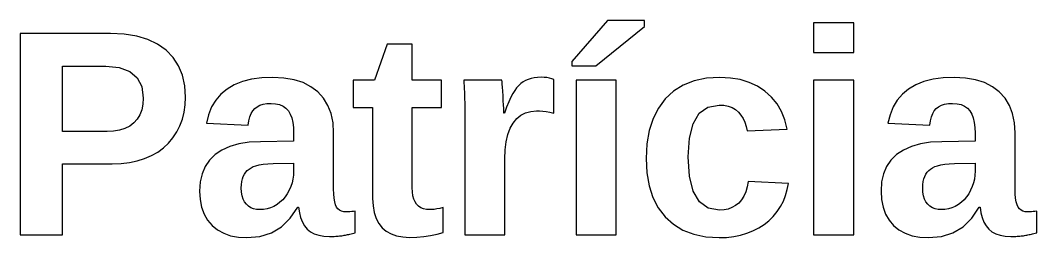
# Model space of a CAD drawing. Header units: metres. Extents: x 19 to 251, y 33 to 186.
# Drawn here: x 88.35 to 117.36, y 92.55 to 98.74 of the extents above; entities that cross this region are included whole.
import ezdxf

# ---------------------------------------------------------------- set-up
doc = ezdxf.new("R2010")
doc.units = ezdxf.units.M

msp = doc.modelspace()

# ---------------------------------------------------------------- linework, layer by layer
for p, q in [((105.118, 98.7447), (104.092, 97.5729)), ((106.167, 98.7447), (105.118, 98.7447)), ((106.167, 98.5698), (106.167, 98.7447)), ((112.141, 98.6715), (110.997, 98.6715)), ((110.997, 98.6715), (110.997, 97.8293)), ((112.141, 97.8293), (112.141, 98.6715)), ((90.9305, 98.3664), (88.3549, 98.3664)), ((88.3549, 98.3664), (88.3549, 92.6335)), ((91.3233, 98.3474), (90.9305, 98.3664)), ((91.6782, 98.2905), (91.3233, 98.3474)), ((104.784, 97.4468), (106.167, 98.5698)), ((91.9951, 98.1957), (91.6782, 98.2905)), ((92.2741, 98.063), (91.9951, 98.1957)), ((92.5152, 97.8924), (92.2741, 98.063)), ((98.8257, 98.0694), (98.4676, 97.0359)), ((99.5418, 98.0694), (98.8257, 98.0694)), ((99.5418, 97.0359), (99.5418, 98.0694)), ((92.7152, 97.6871), (92.5152, 97.8924)), ((110.997, 97.8293), (112.141, 97.8293)), ((92.8707, 97.4503), (92.7152, 97.6871)), ((104.092, 97.5729), (104.092, 97.4468)), ((89.5553, 95.5752), (89.5553, 97.4346)), ((89.5553, 97.4346), (90.7962, 97.4346)), ((90.7962, 97.4346), (91.18, 97.3985)), ((91.18, 97.3985), (91.4785, 97.2901)), ((91.4785, 97.2901), (91.6917, 97.1094)), ((92.9818, 97.1822), (92.8707, 97.4503)), ((93.0484, 96.8826), (92.9818, 97.1822)), ((104.092, 97.4468), (104.784, 97.4468)), ((91.6917, 97.1094), (91.8196, 96.8565)), ((94.4621, 96.905), (94.257, 96.7856)), ((94.6951, 96.9978), (94.4621, 96.905)), ((94.9559, 97.0642), (94.6951, 96.9978)), ((95.2445, 97.104), (94.9559, 97.0642)), ((95.561, 97.1172), (95.2445, 97.104)), ((95.8793, 97.1008), (95.561, 97.1172)), ((96.1671, 97.0515), (95.8793, 97.1008)), ((96.4242, 96.9693), (96.1671, 97.0515)), ((96.6508, 96.8542), (96.4242, 96.9693)), ((98.4676, 97.0359), (97.8532, 97.0359)), ((97.8532, 97.0359), (97.8532, 96.2628)), ((100.376, 97.0359), (99.5418, 97.0359)), ((100.376, 96.2628), (100.376, 97.0359)), ((102.101, 97.0359), (101.011, 97.0359)), ((101.011, 97.0359), (101.016, 96.9588)), ((101.016, 96.9588), (101.02, 96.8774)), ((102.106, 96.9946), (102.101, 97.0359)), ((102.112, 96.9295), (102.106, 96.9946)), ((102.119, 96.8404), (102.112, 96.9295)), ((102.641, 96.9409), (102.579, 96.8848)), ((102.707, 96.9892), (102.641, 96.9409)), ((102.777, 97.0298), (102.707, 96.9892)), ((102.852, 97.0627), (102.777, 97.0298)), ((102.934, 97.0883), (102.852, 97.0627)), ((103.024, 97.1067), (102.934, 97.0883)), ((103.12, 97.1176), (103.024, 97.1067)), ((103.224, 97.1213), (103.12, 97.1176)), ((103.309, 97.1189), (103.224, 97.1213)), ((103.386, 97.1115), (103.309, 97.1189)), ((103.457, 97.0993), (103.386, 97.1115)), ((103.521, 97.0823), (103.457, 97.0993)), ((103.578, 97.0603), (103.521, 97.0823)), ((103.578, 96.1041), (103.578, 97.0603)), ((105.362, 97.0359), (104.218, 97.0359)), ((104.218, 97.0359), (104.218, 92.6335)), ((105.362, 92.6335), (105.362, 97.0359)), ((107.277, 96.8983), (107.002, 96.7279)), ((107.589, 97.0199), (107.277, 96.8983)), ((107.937, 97.0929), (107.589, 97.0199)), ((108.323, 97.1172), (107.937, 97.0929)), ((108.623, 97.1016), (108.323, 97.1172)), ((108.901, 97.0547), (108.623, 97.1016)), ((109.159, 96.9766), (108.901, 97.0547)), ((109.394, 96.8672), (109.159, 96.9766)), ((112.141, 97.0359), (110.997, 97.0359)), ((110.997, 97.0359), (110.997, 92.6335)), ((112.141, 92.6335), (112.141, 97.0359)), ((113.913, 96.905), (113.708, 96.7856)), ((114.146, 96.9978), (113.913, 96.905)), ((114.407, 97.0642), (114.146, 96.9978)), ((114.695, 97.104), (114.407, 97.0642)), ((115.012, 97.1172), (114.695, 97.104)), ((115.33, 97.1008), (115.012, 97.1172)), ((115.618, 97.0515), (115.33, 97.1008)), ((115.875, 96.9693), (115.618, 97.0515)), ((116.102, 96.8542), (115.875, 96.9693)), ((91.8196, 96.8565), (91.8622, 96.5313)), ((93.0706, 96.5517), (93.0484, 96.8826)), ((94.0805, 96.6405), (93.9334, 96.4706)), ((94.257, 96.7856), (94.0805, 96.6405)), ((96.8467, 96.7063), (96.6508, 96.8542)), ((97.0093, 96.5281), (96.8467, 96.7063)), ((101.02, 96.8774), (101.025, 96.7915)), ((101.025, 96.7915), (101.029, 96.7013)), ((101.029, 96.7013), (101.033, 96.6066)), ((101.033, 96.6066), (101.037, 96.505)), ((102.126, 96.7273), (102.119, 96.8404)), ((102.134, 96.5904), (102.126, 96.7273)), ((102.414, 96.6624), (102.357, 96.5537)), ((102.467, 96.749), (102.414, 96.6624)), ((102.521, 96.8208), (102.467, 96.749)), ((102.579, 96.8848), (102.521, 96.8208)), ((107.002, 96.7279), (106.764, 96.509)), ((109.608, 96.7266), (109.394, 96.8672)), ((109.797, 96.5585), (109.608, 96.7266)), ((113.531, 96.6405), (113.384, 96.4706)), ((113.708, 96.7856), (113.531, 96.6405)), ((116.298, 96.7063), (116.102, 96.8542)), ((116.46, 96.5281), (116.298, 96.7063)), ((91.8515, 96.3545), (91.8193, 96.1951)), ((91.8622, 96.5313), (91.8515, 96.3545)), ((93.0303, 96.1279), (93.0606, 96.3351)), ((93.0606, 96.3351), (93.0706, 96.5517)), ((93.9334, 96.4706), (93.8159, 96.2757)), ((95.1125, 96.2843), (95.1921, 96.3248)), ((95.1921, 96.3248), (95.2853, 96.3537)), ((95.2853, 96.3537), (95.392, 96.371)), ((95.392, 96.371), (95.5122, 96.3768)), ((95.5122, 96.3768), (95.6413, 96.3684)), ((95.6413, 96.3684), (95.755, 96.3432)), ((95.755, 96.3432), (95.8535, 96.3013)), ((97.1358, 96.3222), (97.0093, 96.5281)), ((97.2261, 96.0887), (97.1358, 96.3222)), ((101.037, 96.505), (101.04, 96.3938)), ((101.04, 96.3938), (101.042, 96.2729)), ((102.141, 96.4515), (102.134, 96.5904)), ((102.147, 96.3326), (102.141, 96.4515)), ((102.151, 96.2337), (102.147, 96.3326)), ((102.298, 96.4231), (102.236, 96.2705)), ((102.357, 96.5537), (102.298, 96.4231)), ((106.764, 96.509), (106.567, 96.2464)), ((107.98, 96.2729), (108.298, 96.332)), ((108.298, 96.332), (108.435, 96.324)), ((108.435, 96.324), (108.559, 96.2998)), ((109.955, 96.3666), (109.797, 96.5585)), ((110.082, 96.151), (109.955, 96.3666)), ((113.384, 96.4706), (113.267, 96.2757)), ((114.563, 96.2843), (114.643, 96.3248)), ((114.643, 96.3248), (114.736, 96.3537)), ((114.736, 96.3537), (114.843, 96.371)), ((114.843, 96.371), (114.963, 96.3768)), ((114.963, 96.3768), (115.092, 96.3684)), ((115.092, 96.3684), (115.206, 96.3432)), ((115.206, 96.3432), (115.304, 96.3013)), ((116.587, 96.3222), (116.46, 96.5281)), ((116.677, 96.0887), (116.587, 96.3222)), ((91.7656, 96.0531), (91.6904, 95.9285)), ((91.8193, 96.1951), (91.7656, 96.0531)), ((92.9798, 95.9302), (93.0303, 96.1279)), ((93.7277, 96.0559), (93.6691, 95.8112)), ((93.8159, 96.2757), (93.7277, 96.0559)), ((94.9084, 95.9909), (94.9454, 96.0865)), ((94.9454, 96.0865), (94.9914, 96.1669)), ((94.9914, 96.1669), (95.0463, 96.2323)), ((95.0463, 96.2323), (95.1125, 96.2843)), ((95.8535, 96.3013), (95.9366, 96.2426)), ((95.9366, 96.2426), (96.0045, 96.1672)), ((96.0045, 96.1672), (96.0587, 96.0745)), ((96.0587, 96.0745), (96.1009, 95.9641)), ((97.2803, 95.8275), (97.2261, 96.0887)), ((97.8532, 96.2628), (98.4107, 96.2628)), ((98.4107, 96.2628), (98.4107, 93.6669)), ((99.5418, 93.9762), (99.5418, 96.2628)), ((99.5418, 96.2628), (100.376, 96.2628)), ((101.042, 96.2729), (101.043, 96.1425)), ((101.043, 96.1425), (101.043, 96.0024)), ((102.153, 96.1548), (102.151, 96.2337)), ((102.154, 96.096), (102.153, 96.1548)), ((102.17, 96.096), (102.154, 96.096)), ((102.236, 96.2705), (102.17, 96.096)), ((102.527, 95.9438), (102.645, 96.0406)), ((102.645, 96.0406), (102.778, 96.1098)), ((102.778, 96.1098), (102.927, 96.1513)), ((102.927, 96.1513), (103.09, 96.1651)), ((103.09, 96.1651), (103.177, 96.1627)), ((103.177, 96.1627), (103.27, 96.1554)), ((103.27, 96.1554), (103.367, 96.1432)), ((103.367, 96.1432), (103.47, 96.1261)), ((103.47, 96.1261), (103.578, 96.1041)), ((106.567, 96.2464), (106.413, 95.9452)), ((107.557, 95.8003), (107.733, 96.0957)), ((107.733, 96.0957), (107.98, 96.2729)), ((108.559, 96.2998), (108.669, 96.2595)), ((108.669, 96.2595), (108.767, 96.2031)), ((108.767, 96.2031), (108.852, 96.1306)), ((108.852, 96.1306), (108.924, 96.0446)), ((108.924, 96.0446), (108.984, 95.9476)), ((110.18, 95.9116), (110.082, 96.151)), ((113.179, 96.0559), (113.12, 95.8112)), ((113.267, 96.2757), (113.179, 96.0559)), ((114.359, 95.9909), (114.396, 96.0865)), ((114.396, 96.0865), (114.442, 96.1669)), ((114.442, 96.1669), (114.497, 96.2323)), ((114.497, 96.2323), (114.563, 96.2843)), ((115.304, 96.3013), (115.388, 96.2426)), ((115.388, 96.2426), (115.455, 96.1672)), ((115.455, 96.1672), (115.51, 96.0745)), ((115.51, 96.0745), (115.552, 95.9641)), ((116.731, 95.8275), (116.677, 96.0887)), ((91.4771, 95.7327), (91.3424, 95.6638)), ((91.5937, 95.8214), (91.4771, 95.7327)), ((91.6904, 95.9285), (91.5937, 95.8214)), ((92.8183, 95.563), (92.9092, 95.7419)), ((92.9092, 95.7419), (92.9798, 95.9302)), ((93.6691, 95.8112), (94.8612, 95.7542)), ((94.8612, 95.7542), (94.8803, 95.8801)), ((94.8803, 95.8801), (94.9084, 95.9909)), ((96.1009, 95.9641), (96.131, 95.8359)), ((96.131, 95.8359), (96.149, 95.69)), ((97.2984, 95.5386), (97.2803, 95.8275)), ((101.043, 96.0024), (101.043, 92.6335)), ((102.339, 95.6676), (102.425, 95.8193)), ((102.425, 95.8193), (102.527, 95.9438)), ((106.413, 95.9452), (106.303, 95.6055)), ((107.451, 95.3868), (107.557, 95.8003)), ((108.984, 95.9476), (109.033, 95.8398)), ((109.033, 95.8398), (109.07, 95.7211)), ((110.247, 95.6484), (110.18, 95.9116)), ((113.12, 95.8112), (114.312, 95.7542)), ((114.312, 95.7542), (114.331, 95.8801)), ((114.331, 95.8801), (114.359, 95.9909)), ((115.552, 95.9641), (115.582, 95.8359)), ((115.582, 95.8359), (115.6, 95.69)), ((116.749, 95.5386), (116.731, 95.8275)), ((90.8288, 95.5752), (89.5553, 95.5752)), ((91.0182, 95.585), (90.8288, 95.5752)), ((91.1894, 95.6146), (91.0182, 95.585)), ((91.3424, 95.6638), (91.1894, 95.6146)), ((92.7087, 95.3967), (92.8183, 95.563)), ((96.149, 95.69), (96.1551, 95.5264)), ((96.1551, 95.5264), (96.1551, 95.3026)), ((97.2984, 93.9355), (97.2984, 95.5386)), ((102.225, 95.2842), (102.272, 95.4893)), ((102.272, 95.4893), (102.339, 95.6676)), ((106.303, 95.6055), (106.237, 95.2272)), ((109.07, 95.7211), (109.096, 95.5915)), ((109.096, 95.5915), (110.247, 95.6484)), ((115.6, 95.69), (115.606, 95.5264)), ((115.606, 95.5264), (115.606, 95.3026)), ((116.749, 93.9355), (116.749, 95.5386)), ((92.4373, 95.1116), (92.5817, 95.2463)), ((92.5817, 95.2463), (92.7087, 95.3967)), ((94.3358, 95.1506), (94.1095, 95.0493)), ((94.5941, 95.2238), (94.3358, 95.1506)), ((94.8846, 95.2691), (94.5941, 95.2238)), ((95.2071, 95.2863), (94.8846, 95.2691)), ((96.1551, 95.3026), (95.2071, 95.2863)), ((102.196, 95.0524), (102.225, 95.2842)), ((106.237, 95.2272), (106.215, 94.8103)), ((107.415, 94.8551), (107.451, 95.3868)), ((113.787, 95.1506), (113.56, 95.0493)), ((114.045, 95.2238), (113.787, 95.1506)), ((114.336, 95.2691), (114.045, 95.2238)), ((114.658, 95.2863), (114.336, 95.2691)), ((115.606, 95.3026), (114.658, 95.2863)), ((91.9011, 94.8039), (92.0962, 94.8896)), ((92.0962, 94.8896), (92.2755, 94.9927)), ((92.2755, 94.9927), (92.4373, 95.1116)), ((93.9152, 94.9201), (93.7548, 94.7639)), ((94.1095, 95.0493), (93.9152, 94.9201)), ((102.187, 94.794), (102.196, 95.0524)), ((113.366, 94.9201), (113.206, 94.7639)), ((113.56, 95.0493), (113.366, 94.9201)), ((89.5553, 94.6516), (90.9793, 94.6516)), ((89.5553, 92.6335), (89.5553, 94.6516)), ((90.9793, 94.6516), (91.231, 94.6611)), ((91.231, 94.6611), (91.4685, 94.6897)), ((91.4685, 94.6897), (91.6919, 94.7373)), ((91.6919, 94.7373), (91.9011, 94.8039)), ((93.6301, 94.5816), (93.541, 94.3733)), ((93.7548, 94.7639), (93.6301, 94.5816)), ((94.94, 94.5448), (95.0036, 94.5763)), ((95.0036, 94.5763), (95.0796, 94.6026)), ((95.0796, 94.6026), (95.1741, 94.6245)), ((95.1741, 94.6245), (95.2873, 94.642)), ((95.2873, 94.642), (95.4189, 94.6551)), ((95.4189, 94.6551), (95.5692, 94.6638)), ((95.5692, 94.6638), (96.1551, 94.6719)), ((96.1551, 94.6719), (96.1551, 94.4481)), ((102.187, 92.6335), (102.187, 94.794)), ((106.215, 94.8103), (106.237, 94.4027)), ((107.451, 94.3072), (107.415, 94.8551)), ((113.081, 94.5816), (112.992, 94.3733)), ((113.206, 94.7639), (113.081, 94.5816)), ((114.391, 94.5448), (114.455, 94.5763)), ((114.455, 94.5763), (114.531, 94.6026)), ((114.531, 94.6026), (114.625, 94.6245)), ((114.625, 94.6245), (114.738, 94.642)), ((114.738, 94.642), (114.87, 94.6551)), ((114.87, 94.6551), (115.02, 94.6638)), ((115.02, 94.6638), (115.606, 94.6719)), ((115.606, 94.6719), (115.606, 94.4481)), ((93.541, 94.3733), (93.4875, 94.1389)), ((94.6933, 94.2258), (94.7178, 94.2961)), ((94.7178, 94.2961), (94.7493, 94.3586)), ((94.7493, 94.3586), (94.7875, 94.4142)), ((94.7875, 94.4142), (94.832, 94.4638)), ((94.832, 94.4638), (94.8828, 94.5073)), ((94.8828, 94.5073), (94.94, 94.5448)), ((96.15, 94.3338), (96.1349, 94.2219)), ((96.1551, 94.4481), (96.15, 94.3338)), ((106.237, 94.4027), (106.302, 94.0327)), ((107.559, 93.8811), (107.451, 94.3072)), ((112.992, 94.3733), (112.938, 94.1389)), ((114.144, 94.2258), (114.169, 94.2961)), ((114.169, 94.2961), (114.2, 94.3586)), ((114.2, 94.3586), (114.238, 94.4142)), ((114.238, 94.4142), (114.283, 94.4638)), ((114.283, 94.4638), (114.334, 94.5073)), ((114.334, 94.5073), (114.391, 94.5448)), ((115.601, 94.3338), (115.586, 94.2219)), ((115.606, 94.4481), (115.601, 94.3338)), ((93.4875, 94.1389), (93.4697, 93.8786)), ((94.6618, 93.9681), (94.6653, 94.0618)), ((94.6653, 94.0618), (94.6758, 94.1477)), ((94.6758, 94.1477), (94.6933, 94.2258)), ((96.0743, 94.0055), (96.0289, 93.9009)), ((96.1096, 94.1125), (96.0743, 94.0055)), ((96.1349, 94.2219), (96.1096, 94.1125)), ((106.302, 94.0327), (106.411, 93.7002)), ((109.105, 93.9964), (109.063, 93.8579)), ((109.132, 94.1511), (109.105, 93.9964)), ((110.28, 94.0983), (109.132, 94.1511)), ((110.247, 93.9215), (110.28, 94.0983)), ((112.938, 94.1389), (112.921, 93.8786)), ((114.113, 93.9681), (114.116, 94.0618)), ((114.116, 94.0618), (114.127, 94.1477)), ((114.127, 94.1477), (114.144, 94.2258)), ((115.525, 94.0055), (115.48, 93.9009)), ((115.561, 94.1125), (115.525, 94.0055)), ((115.586, 94.2219), (115.561, 94.1125)), ((93.4697, 93.8786), (93.484, 93.6376)), ((94.6676, 93.8492), (94.6618, 93.9681)), ((94.6849, 93.7431), (94.6676, 93.8492)), ((94.7138, 93.6499), (94.6849, 93.7431)), ((95.9127, 93.7121), (95.8432, 93.6312)), ((95.9747, 93.8021), (95.9127, 93.7121)), ((96.0289, 93.9009), (95.9747, 93.8021)), ((97.3017, 93.7966), (97.2984, 93.9355)), ((97.3117, 93.6761), (97.3017, 93.7966)), ((99.5467, 93.8544), (99.5418, 93.9762)), ((99.5613, 93.746), (99.5467, 93.8544)), ((99.5857, 93.6512), (99.5613, 93.746)), ((106.411, 93.7002), (106.564, 93.4054)), ((107.739, 93.5768), (107.559, 93.8811)), ((109.009, 93.7354), (108.941, 93.629)), ((109.063, 93.8579), (109.009, 93.7354)), ((110.134, 93.5914), (110.199, 93.7526)), ((110.199, 93.7526), (110.247, 93.9215)), ((112.921, 93.8786), (112.935, 93.6376)), ((114.119, 93.8492), (114.113, 93.9681)), ((114.136, 93.7431), (114.119, 93.8492)), ((114.165, 93.6499), (114.136, 93.7431)), ((115.364, 93.7121), (115.294, 93.6312)), ((115.426, 93.8021), (115.364, 93.7121)), ((115.48, 93.9009), (115.426, 93.8021)), ((116.753, 93.7966), (116.749, 93.9355)), ((116.763, 93.6761), (116.753, 93.7966)), ((93.484, 93.6376), (93.527, 93.4193)), ((93.527, 93.4193), (93.5986, 93.2236)), ((94.7543, 93.5696), (94.7138, 93.6499)), ((94.8063, 93.5022), (94.7543, 93.5696)), ((94.8679, 93.4472), (94.8063, 93.5022)), ((94.9371, 93.4045), (94.8679, 93.4472)), ((95.5905, 93.4433), (95.4962, 93.4023)), ((95.6811, 93.496), (95.5905, 93.4433)), ((95.7659, 93.5591), (95.6811, 93.496)), ((95.8432, 93.6312), (95.7659, 93.5591)), ((96.0615, 93.1068), (96.2731, 93.4188)), ((96.2731, 93.4188), (96.2974, 93.4188)), ((96.2974, 93.4188), (96.3203, 93.2624)), ((97.3284, 93.5739), (97.3117, 93.6761)), ((97.3517, 93.4902), (97.3284, 93.5739)), ((97.3818, 93.4248), (97.3517, 93.4902)), ((97.4196, 93.3743), (97.3818, 93.4248)), ((98.4107, 93.6669), (98.4216, 93.4553)), ((98.4216, 93.4553), (98.4543, 93.2663)), ((99.6199, 93.57), (99.5857, 93.6512)), ((99.6638, 93.5022), (99.6199, 93.57)), ((99.718, 93.4472), (99.6638, 93.5022)), ((99.7829, 93.4045), (99.718, 93.4472)), ((107.991, 93.3942), (107.739, 93.5768)), ((108.768, 93.4648), (108.667, 93.4073)), ((108.86, 93.5388), (108.768, 93.4648)), ((108.941, 93.629), (108.86, 93.5388)), ((109.956, 93.2926), (110.053, 93.4381)), ((110.053, 93.4381), (110.134, 93.5914)), ((112.935, 93.6376), (112.978, 93.4193)), ((112.978, 93.4193), (113.05, 93.2236)), ((114.205, 93.5696), (114.165, 93.6499)), ((114.257, 93.5022), (114.205, 93.5696)), ((114.319, 93.4472), (114.257, 93.5022)), ((114.388, 93.4045), (114.319, 93.4472)), ((115.041, 93.4433), (114.947, 93.4023)), ((115.132, 93.496), (115.041, 93.4433)), ((115.217, 93.5591), (115.132, 93.496)), ((115.294, 93.6312), (115.217, 93.5591)), ((115.512, 93.1068), (115.724, 93.4188)), ((115.724, 93.4188), (115.748, 93.4188)), ((115.748, 93.4188), (115.771, 93.2624)), ((116.779, 93.5739), (116.763, 93.6761)), ((116.803, 93.4902), (116.779, 93.5739)), ((116.833, 93.4248), (116.803, 93.4902)), ((116.871, 93.3743), (116.833, 93.4248)), ((93.5986, 93.2236), (93.6988, 93.0505)), ((95.014, 93.374), (94.9371, 93.4045)), ((95.0986, 93.3557), (95.014, 93.374)), ((95.1907, 93.3496), (95.0986, 93.3557)), ((95.2963, 93.3555), (95.1907, 93.3496)), ((95.3981, 93.373), (95.2963, 93.3555)), ((95.4962, 93.4023), (95.3981, 93.373)), ((96.3203, 93.2624), (96.3564, 93.1219)), ((96.3564, 93.1219), (96.4056, 92.9974)), ((97.4664, 93.335), (97.4196, 93.3743)), ((97.5222, 93.3069), (97.4664, 93.335)), ((97.5869, 93.2901), (97.5222, 93.3069)), ((97.6605, 93.2845), (97.5869, 93.2901)), ((97.7123, 93.2855), (97.6605, 93.2845)), ((97.7634, 93.2884), (97.7123, 93.2855)), ((97.8138, 93.2933), (97.7634, 93.2884)), ((97.8636, 93.3001), (97.8138, 93.2933)), ((97.9128, 93.3089), (97.8636, 93.3001)), ((97.9128, 92.6904), (97.9128, 93.3089)), ((98.4543, 93.2663), (98.5088, 93.0998)), ((99.8586, 93.374), (99.7829, 93.4045)), ((99.945, 93.3557), (99.8586, 93.374)), ((100.042, 93.3496), (99.945, 93.3557)), ((100.1, 93.3519), (100.042, 93.3496)), ((100.168, 93.3587), (100.1, 93.3519)), ((100.244, 93.3701), (100.168, 93.3587)), ((100.33, 93.386), (100.244, 93.3701)), ((100.425, 93.4065), (100.33, 93.386)), ((100.425, 92.6986), (100.425, 93.4065)), ((106.564, 93.4054), (106.76, 93.1482)), ((106.76, 93.1482), (106.997, 92.9336)), ((108.314, 93.3333), (107.991, 93.3942)), ((108.44, 93.3416), (108.314, 93.3333)), ((108.558, 93.3662), (108.44, 93.3416)), ((108.667, 93.4073), (108.558, 93.3662)), ((109.72, 93.0351), (109.845, 93.1574)), ((109.845, 93.1574), (109.956, 93.2926)), ((113.05, 93.2236), (113.15, 93.0505)), ((114.465, 93.374), (114.388, 93.4045)), ((114.549, 93.3557), (114.465, 93.374)), ((114.642, 93.3496), (114.549, 93.3557)), ((114.747, 93.3555), (114.642, 93.3496)), ((114.849, 93.373), (114.747, 93.3555)), ((114.947, 93.4023), (114.849, 93.373)), ((115.771, 93.2624), (115.807, 93.1219)), ((115.807, 93.1219), (115.857, 92.9974)), ((116.917, 93.335), (116.871, 93.3743)), ((116.973, 93.3069), (116.917, 93.335)), ((117.038, 93.2901), (116.973, 93.3069)), ((117.111, 93.2845), (117.038, 93.2901)), ((117.163, 93.2855), (117.111, 93.2845)), ((117.214, 93.2884), (117.163, 93.2855)), ((117.265, 93.2933), (117.214, 93.2884)), ((117.315, 93.3001), (117.265, 93.2933)), ((117.364, 93.3089), (117.315, 93.3001)), ((117.364, 92.6904), (117.364, 93.3089)), ((93.6988, 93.0505), (93.8277, 92.9)), ((93.8277, 92.9), (93.9822, 92.7748)), ((95.5211, 92.6908), (95.8109, 92.8641)), ((95.8109, 92.8641), (96.0615, 93.1068)), ((96.4056, 92.9974), (96.468, 92.8888)), ((96.468, 92.8888), (96.5436, 92.7962)), ((98.5088, 93.0998), (98.5851, 92.956)), ((98.5851, 92.956), (98.6833, 92.8349)), ((98.6833, 92.8349), (98.8016, 92.736)), ((106.997, 92.9336), (107.269, 92.7667)), ((109.431, 92.8291), (109.582, 92.9257)), ((109.582, 92.9257), (109.72, 93.0351)), ((113.15, 93.0505), (113.279, 92.9)), ((113.279, 92.9), (113.433, 92.7748)), ((114.972, 92.6908), (115.262, 92.8641)), ((115.262, 92.8641), (115.512, 93.1068)), ((115.857, 92.9974), (115.919, 92.8888)), ((115.919, 92.8888), (115.995, 92.7962)), ((88.3549, 92.6335), (89.5553, 92.6335)), ((93.9822, 92.7748), (94.1591, 92.6774)), ((94.1591, 92.6774), (94.3585, 92.6078)), ((94.3585, 92.6078), (94.5803, 92.5661)), ((94.5803, 92.5661), (94.8246, 92.5521)), ((94.8246, 92.5521), (95.1924, 92.5868)), ((95.1924, 92.5868), (95.5211, 92.6908)), ((96.5436, 92.7962), (96.6348, 92.72)), ((96.6348, 92.72), (96.7441, 92.6608)), ((96.7441, 92.6608), (96.8715, 92.6185)), ((96.8715, 92.6185), (97.0169, 92.5931)), ((97.0169, 92.5931), (97.1804, 92.5847)), ((97.1804, 92.5847), (97.228, 92.585)), ((97.228, 92.585), (97.2731, 92.586)), ((97.2731, 92.586), (97.3159, 92.5876)), ((97.3159, 92.5876), (97.3562, 92.5899)), ((97.3562, 92.5899), (97.394, 92.5928)), ((97.394, 92.5928), (97.4302, 92.5962)), ((97.4302, 92.5962), (97.4656, 92.6)), ((97.4656, 92.6), (97.5002, 92.604)), ((97.5002, 92.604), (97.534, 92.6084)), ((97.534, 92.6084), (97.5669, 92.6132)), ((97.5669, 92.6132), (97.5995, 92.6184)), ((97.5995, 92.6184), (97.632, 92.6242)), ((97.632, 92.6242), (97.6646, 92.6307)), ((97.6646, 92.6307), (97.6971, 92.6379)), ((97.6971, 92.6379), (97.7296, 92.6457)), ((97.7296, 92.6457), (97.763, 92.654)), ((97.763, 92.654), (97.798, 92.6626)), ((97.798, 92.6626), (97.8346, 92.6716)), ((97.8346, 92.6716), (97.8729, 92.6808)), ((97.8729, 92.6808), (97.9128, 92.6904)), ((98.8016, 92.736), (98.9385, 92.6591)), ((98.9385, 92.6591), (99.0939, 92.6042)), ((99.0939, 92.6042), (99.2679, 92.5712)), ((99.2679, 92.5712), (99.4604, 92.5602)), ((99.4604, 92.5602), (99.6721, 92.5658)), ((99.6721, 92.5658), (99.8744, 92.5824)), ((99.8744, 92.5824), (100.067, 92.6101)), ((100.067, 92.6101), (100.251, 92.6488)), ((100.251, 92.6488), (100.425, 92.6986)), ((101.043, 92.6335), (102.187, 92.6335)), ((104.218, 92.6335), (105.362, 92.6335)), ((107.269, 92.7667), (107.579, 92.6475)), ((107.579, 92.6475), (107.924, 92.576)), ((107.924, 92.576), (108.306, 92.5521)), ((108.306, 92.5521), (108.515, 92.5599)), ((108.515, 92.5599), (108.716, 92.5831)), ((108.716, 92.5831), (108.908, 92.6217)), ((108.908, 92.6217), (109.091, 92.6758)), ((109.091, 92.6758), (109.267, 92.7454)), ((109.267, 92.7454), (109.431, 92.8291)), ((110.997, 92.6335), (112.141, 92.6335)), ((113.433, 92.7748), (113.61, 92.6774)), ((113.61, 92.6774), (113.809, 92.6078)), ((113.809, 92.6078), (114.031, 92.5661)), ((114.031, 92.5661), (114.275, 92.5521)), ((114.275, 92.5521), (114.643, 92.5868)), ((114.643, 92.5868), (114.972, 92.6908)), ((115.995, 92.7962), (116.086, 92.72)), ((116.086, 92.72), (116.195, 92.6608)), ((116.195, 92.6608), (116.322, 92.6185)), ((116.322, 92.6185), (116.468, 92.5931)), ((116.468, 92.5931), (116.631, 92.5847)), ((116.631, 92.5847), (116.679, 92.585)), ((116.679, 92.585), (116.724, 92.586)), ((116.724, 92.586), (116.767, 92.5876)), ((116.767, 92.5876), (116.807, 92.5899)), ((116.807, 92.5899), (116.845, 92.5928)), ((116.845, 92.5928), (116.881, 92.5962)), ((116.881, 92.5962), (116.917, 92.6)), ((116.917, 92.6), (116.951, 92.604)), ((116.951, 92.604), (116.985, 92.6084)), ((116.985, 92.6084), (117.018, 92.6132)), ((117.018, 92.6132), (117.05, 92.6184)), ((117.05, 92.6184), (117.083, 92.6242)), ((117.083, 92.6242), (117.115, 92.6307)), ((117.115, 92.6307), (117.148, 92.6379)), ((117.148, 92.6379), (117.181, 92.6457)), ((117.181, 92.6457), (117.214, 92.654)), ((117.214, 92.654), (117.249, 92.6626)), ((117.249, 92.6626), (117.286, 92.6716)), ((117.286, 92.6716), (117.324, 92.6808)), ((117.324, 92.6808), (117.364, 92.6904))]:
    msp.add_line(p, q)

doc.saveas('drawing.dxf')
